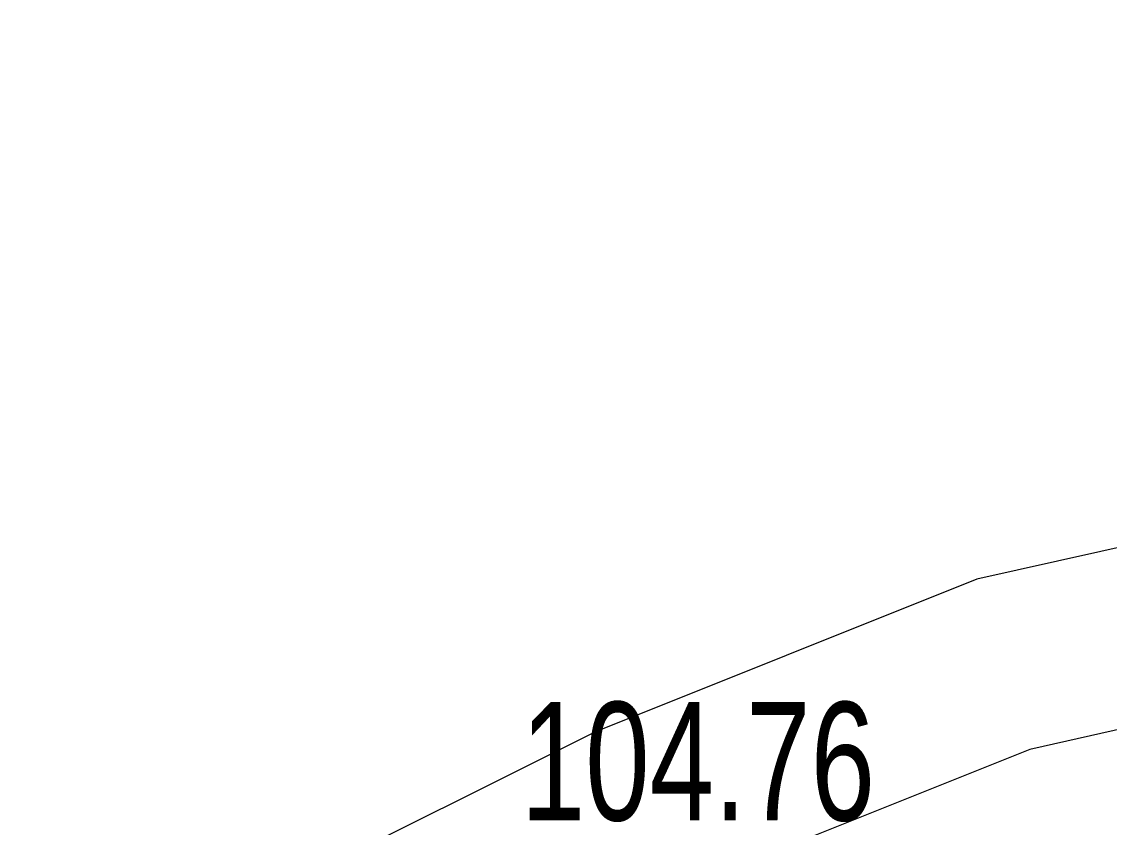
# Model space of a CAD drawing. Header units: metres. Extents: x 431726 to 434411, y 2469261 to 2472412.
# Drawn here: x 433022.52 to 433059.25, y 2469451.61 to 2469478.82 of the extents above; entities that cross this region are included whole.
import ezdxf

# ---------------------------------------------------------------- set-up
doc = ezdxf.new("R2010")
doc.units = ezdxf.units.M
doc.header["$MEASUREMENT"] = 0
doc.layers.add('CAO DO', color=8, linetype='Continuous', lineweight=18)
doc.layers.add('duong be tong-ks', color=8, linetype='Continuous', lineweight=18)
doc.styles.get("Standard").update_dxf_attribs({"font": 'arial.ttf'})

msp = doc.modelspace()

# ---------------------------------------------------------------- linework, layer by layer
at = {"layer": 'duong be tong-ks', "color": 8, "lineweight": 0}
for points in [[(433076.346, 2469461.582), (433075.012, 2469461.918), (433066.09, 2469461.938), (433061.689, 2469461.536), (433054.785, 2469459.986), (433041.903, 2469454.831), (433021.084, 2469444.442), (433009.392, 2469439.19), (433003.088, 2469437.123), (432997.141, 2469435.565), (432991.805, 2469435.015), (432983.396, 2469435.302), (432972.899, 2469437.936), (432960.013, 2469442.223), (432944.606, 2469447.103), (432928.38, 2469451.543), (432915.348, 2469455.633), (432901.271, 2469460.182), (432890.945, 2469464.607), (432873.074, 2469474.357), (432856.241, 2469485.06), (432842.658, 2469493.727)], [(433062.622, 2469455.596), (433056.568, 2469454.237), (433044.361, 2469449.352), (433023.654, 2469439.019), (433011.562, 2469433.587), (433004.784, 2469431.365), (432998.215, 2469429.644), (432992.011, 2469429.004), (432982.554, 2469429.327), (432971.219, 2469432.171), (432958.16, 2469436.517), (432942.908, 2469441.347), (432926.689, 2469445.785), (432913.527, 2469449.916), (432899.162, 2469454.558), (432888.321, 2469459.204), (432870.024, 2469469.186), (432853.018, 2469480), (432839.803, 2469488.432)]]:
    msp.add_lwpolyline(points, dxfattribs=at)

# ---------------------------------------------------------------- texts
at = {"layer": 'CAO DO', "color": 8, "lineweight": 0, "width": 0.7}
msp.add_text('104.76', height=4, dxfattribs=at).set_placement((433039.381, 2469451.841, 104.756))

doc.saveas('drawing.dxf')
